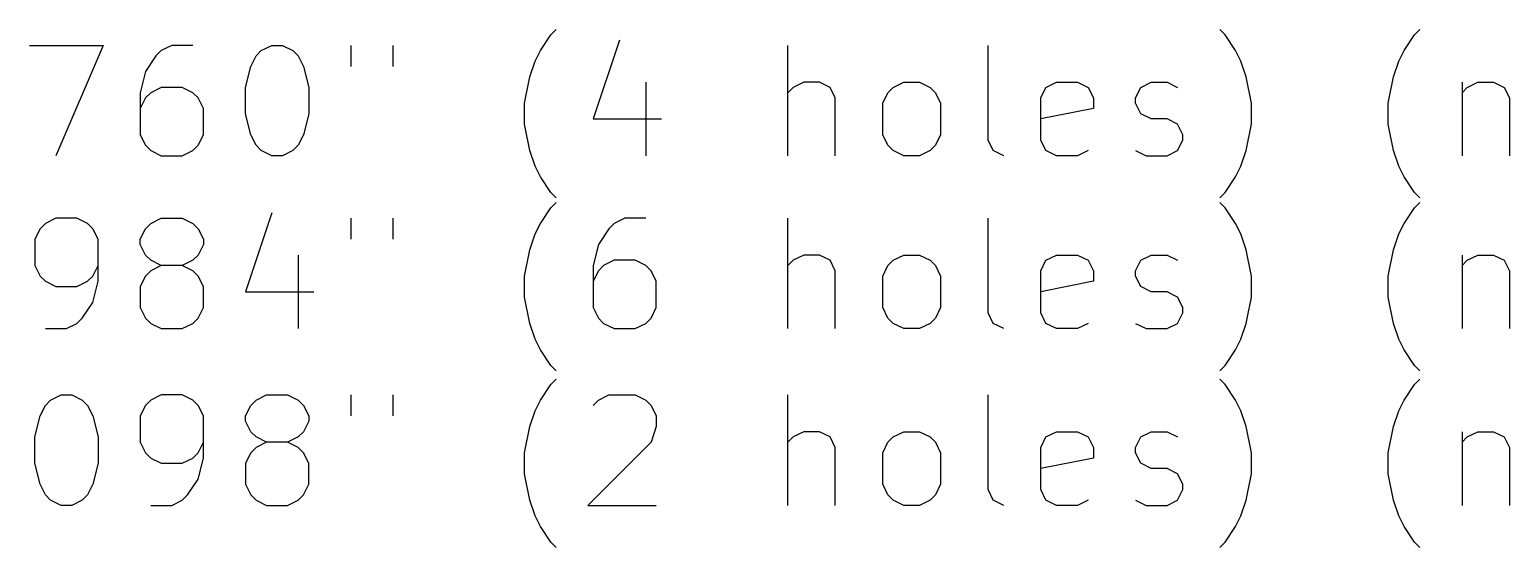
# Model space of a CAD drawing. Extents: x 53 to 275, y -173 to -40.
# Drawn here: x 81.18 to 107.94, y -173.5 to -164.12 of the extents above; entities that cross this region are included whole.
import ezdxf

# ---------------------------------------------------------------- set-up
doc = ezdxf.new("R2010")
doc.units = 0
doc.layers.add('BLACK', color=7, linetype='CONTINUOUS')

msp = doc.modelspace()

# ---------------------------------------------------------------- linework, layer by layer
at = {"layer": 'BLACK', "linetype": 'CONTINUOUS'}
for p, q in [((90.414914, -164.500076), (90.60539, -164.214361)), ((90.60539, -164.214361), (90.700629, -164.119123)), ((91.843485, -164.3096), (91.367295, -165.738171)), ((102.795868, -164.214361), (102.70063, -164.119123)), ((102.986344, -164.500076), (102.795868, -164.214361)), ((106.033963, -164.500076), (106.224439, -164.214361)), ((106.224439, -164.214361), (106.319678, -164.119123)), ((81.176818, -164.404838), (82.510151, -164.404838)), ((82.510151, -164.404838), (81.653008, -166.404838)), ((83.55777, -164.500076), (83.462532, -164.595314)), ((83.748246, -164.404838), (83.55777, -164.500076)), ((84.129199, -164.404838), (83.748246, -164.404838)), ((85.272056, -164.595314), (85.367294, -164.500076)), ((85.367294, -164.500076), (85.55777, -164.404838)), ((85.55777, -164.404838), (85.748247, -164.404838)), ((85.748247, -164.404838), (85.938723, -164.500076)), ((85.938723, -164.500076), (86.033961, -164.595314)), ((86.986342, -164.404838), (86.986342, -164.78579)), ((87.748247, -164.404838), (87.748247, -164.78579)), ((90.319676, -164.690552), (90.414914, -164.500076)), ((94.891105, -166.404838), (94.891105, -164.404838)), ((98.510153, -166.119123), (98.510153, -164.404838)), ((103.081582, -164.690552), (102.986344, -164.500076)), ((105.938725, -164.690552), (106.033963, -164.500076)), ((83.462532, -164.595314), (83.272056, -164.881028)), ((85.08158, -165.166742), (85.176818, -164.78579)), ((85.176818, -164.78579), (85.272056, -164.595314)), ((86.033961, -164.595314), (86.129199, -164.78579)), ((86.129199, -164.78579), (86.224437, -165.166742)), ((90.224438, -164.976266), (90.319676, -164.690552)), ((103.17682, -164.976266), (103.081582, -164.690552)), ((105.843487, -164.976266), (105.938725, -164.690552)), ((83.272056, -164.881028), (83.176818, -165.26198)), ((90.1292, -165.452457), (90.224438, -164.976266)), ((92.319676, -165.071504), (92.319676, -166.404838)), ((95.176819, -165.071504), (94.986343, -165.166742)), ((95.462534, -165.071504), (95.176819, -165.071504)), ((95.65301, -165.166742), (95.462534, -165.071504)), ((96.795867, -165.166742), (96.986343, -165.071504)), ((96.986343, -165.071504), (97.272058, -165.071504)), ((97.272058, -165.071504), (97.462534, -165.166742)), ((99.557772, -165.166742), (99.748248, -165.071504)), ((99.748248, -165.071504), (100.129201, -165.071504)), ((100.129201, -165.071504), (100.319677, -165.166742)), ((101.272058, -165.166742), (101.462534, -165.071504)), ((101.462534, -165.071504), (101.748248, -165.071504)), ((101.748248, -165.071504), (101.938725, -165.166742)), ((103.272058, -165.452457), (103.17682, -164.976266)), ((105.748249, -165.452457), (105.843487, -164.976266)), ((107.081582, -165.071504), (107.081582, -166.404838)), ((107.17682, -165.166742), (107.367296, -165.071504)), ((107.367296, -165.071504), (107.653011, -165.071504)), ((107.653011, -165.071504), (107.843487, -165.166742)), ((83.176818, -165.26198), (83.176818, -166.023885)), ((83.272056, -165.357219), (83.176818, -165.547695)), ((83.367294, -165.26198), (83.272056, -165.357219)), ((83.55777, -165.166742), (83.367294, -165.26198)), ((83.938723, -165.166742), (83.55777, -165.166742)), ((84.129199, -165.26198), (83.938723, -165.166742)), ((84.224437, -165.357219), (84.129199, -165.26198)), ((84.319675, -165.547695), (84.224437, -165.357219)), ((85.08158, -165.642933), (85.08158, -165.166742)), ((86.224437, -165.166742), (86.224437, -165.642933)), ((94.986343, -165.166742), (94.891105, -165.26198)), ((95.748248, -165.357219), (95.65301, -165.166742)), ((95.748248, -166.404838), (95.748248, -165.357219)), ((96.605391, -165.452457), (96.700629, -165.26198)), ((96.700629, -165.26198), (96.795867, -165.166742)), ((97.462534, -165.166742), (97.557772, -165.26198)), ((97.557772, -165.26198), (97.65301, -165.452457)), ((99.462534, -165.357219), (99.557772, -165.166742)), ((99.462534, -166.119123), (99.462534, -165.357219)), ((100.319677, -165.166742), (100.414915, -165.357219)), ((100.414915, -165.357219), (100.414915, -165.547695)), ((101.17682, -165.357219), (101.272058, -165.166742)), ((101.17682, -165.452457), (101.17682, -165.357219)), ((107.081582, -165.26198), (107.17682, -165.166742)), ((107.843487, -165.166742), (107.938725, -165.357219)), ((107.938725, -165.357219), (107.938725, -166.404838)), ((84.319675, -166.023885), (84.319675, -165.547695)), ((85.176818, -166.023885), (85.08158, -165.642933)), ((86.224437, -165.642933), (86.129199, -166.023885)), ((90.1292, -165.833409), (90.1292, -165.452457)), ((96.605391, -166.023885), (96.605391, -165.452457)), ((97.65301, -165.452457), (97.65301, -166.023885)), ((100.414915, -165.547695), (99.462534, -165.738171)), ((101.272058, -165.642933), (101.17682, -165.452457)), ((101.462534, -165.738171), (101.272058, -165.642933)), ((103.272058, -165.833409), (103.272058, -165.452457)), ((105.748249, -165.833409), (105.748249, -165.452457)), ((90.224438, -166.3096), (90.1292, -165.833409)), ((91.367295, -165.738171), (92.60539, -165.738171)), ((101.748248, -165.738171), (101.462534, -165.738171)), ((101.938725, -165.833409), (101.748248, -165.738171)), ((102.033963, -166.023885), (101.938725, -165.833409)), ((103.17682, -166.3096), (103.272058, -165.833409)), ((105.843487, -166.3096), (105.748249, -165.833409)), ((83.176818, -166.023885), (83.272056, -166.214361)), ((84.224437, -166.214361), (84.319675, -166.023885)), ((85.272056, -166.214361), (85.176818, -166.023885)), ((86.129199, -166.023885), (86.033961, -166.214361)), ((96.700629, -166.214361), (96.605391, -166.023885)), ((97.65301, -166.023885), (97.557772, -166.214361)), ((98.605391, -166.3096), (98.510153, -166.119123)), ((99.557772, -166.3096), (99.462534, -166.119123)), ((101.938725, -166.3096), (102.033963, -166.119123)), ((102.033963, -166.119123), (102.033963, -166.023885)), ((83.272056, -166.214361), (83.367294, -166.3096)), ((83.367294, -166.3096), (83.55777, -166.404838)), ((83.55777, -166.404838), (83.938723, -166.404838)), ((83.938723, -166.404838), (84.129199, -166.3096)), ((84.129199, -166.3096), (84.224437, -166.214361)), ((85.367294, -166.3096), (85.272056, -166.214361)), ((85.55777, -166.404838), (85.367294, -166.3096)), ((85.748247, -166.404838), (85.55777, -166.404838)), ((85.938723, -166.3096), (85.748247, -166.404838)), ((86.033961, -166.214361), (85.938723, -166.3096)), ((90.319676, -166.595314), (90.224438, -166.3096)), ((96.795867, -166.3096), (96.700629, -166.214361)), ((96.986343, -166.404838), (96.795867, -166.3096)), ((97.272058, -166.404838), (96.986343, -166.404838)), ((97.462534, -166.3096), (97.272058, -166.404838)), ((97.557772, -166.214361), (97.462534, -166.3096)), ((98.795867, -166.404838), (98.605391, -166.3096)), ((99.748248, -166.404838), (99.557772, -166.3096)), ((100.129201, -166.404838), (99.748248, -166.404838)), ((100.319677, -166.3096), (100.129201, -166.404838)), ((101.17682, -166.3096), (101.367296, -166.404838)), ((101.367296, -166.404838), (101.748248, -166.404838)), ((101.748248, -166.404838), (101.938725, -166.3096)), ((103.081582, -166.595314), (103.17682, -166.3096)), ((105.938725, -166.595314), (105.843487, -166.3096)), ((90.414914, -166.78579), (90.319676, -166.595314)), ((102.986344, -166.78579), (103.081582, -166.595314)), ((106.033963, -166.78579), (105.938725, -166.595314)), ((90.60539, -167.071504), (90.414914, -166.78579)), ((102.795868, -167.071504), (102.986344, -166.78579)), ((106.224439, -167.071504), (106.033963, -166.78579)), ((90.700629, -167.166742), (90.60539, -167.071504)), ((90.60539, -167.344761), (90.700629, -167.249523)), ((102.70063, -167.166742), (102.795868, -167.071504)), ((102.795868, -167.344761), (102.70063, -167.249523)), ((106.319678, -167.166742), (106.224439, -167.071504)), ((106.224439, -167.344761), (106.319678, -167.249523)), ((85.55777, -167.44), (85.08158, -168.868571)), ((90.414914, -167.630476), (90.60539, -167.344761)), ((102.986344, -167.630476), (102.795868, -167.344761)), ((106.033963, -167.630476), (106.224439, -167.344761)), ((81.367294, -167.725714), (81.272056, -167.91619)), ((81.462532, -167.630476), (81.367294, -167.725714)), ((81.653008, -167.535238), (81.462532, -167.630476)), ((82.033961, -167.535238), (81.653008, -167.535238)), ((82.224437, -167.630476), (82.033961, -167.535238)), ((82.319675, -167.725714), (82.224437, -167.630476)), ((82.414913, -167.91619), (82.319675, -167.725714)), ((83.176818, -167.91619), (83.272056, -167.725714)), ((83.272056, -167.725714), (83.367294, -167.630476)), ((83.367294, -167.630476), (83.55777, -167.535238)), ((83.55777, -167.535238), (83.938723, -167.535238)), ((83.938723, -167.535238), (84.129199, -167.630476)), ((84.129199, -167.630476), (84.224437, -167.725714)), ((84.224437, -167.725714), (84.319675, -167.91619)), ((86.986342, -167.535238), (86.986342, -167.91619)), ((87.748247, -167.535238), (87.748247, -167.91619)), ((90.319676, -167.820952), (90.414914, -167.630476)), ((91.653009, -167.725714), (91.462533, -168.011428)), ((91.748247, -167.630476), (91.653009, -167.725714)), ((91.938723, -167.535238), (91.748247, -167.630476)), ((92.319676, -167.535238), (91.938723, -167.535238)), ((94.891105, -169.535238), (94.891105, -167.535238)), ((98.510153, -169.249523), (98.510153, -167.535238)), ((103.081582, -167.820952), (102.986344, -167.630476)), ((105.938725, -167.820952), (106.033963, -167.630476)), ((81.272056, -167.91619), (81.272056, -168.39238)), ((82.414913, -168.678095), (82.414913, -167.91619)), ((83.176818, -168.011428), (83.176818, -167.91619)), ((83.272056, -168.201904), (83.176818, -168.011428)), ((84.319675, -168.011428), (84.224437, -168.201904)), ((84.319675, -167.91619), (84.319675, -168.011428)), ((90.224438, -168.106666), (90.319676, -167.820952)), ((91.462533, -168.011428), (91.367295, -168.39238)), ((103.17682, -168.106666), (103.081582, -167.820952)), ((105.843487, -168.106666), (105.938725, -167.820952)), ((83.367294, -168.297142), (83.272056, -168.201904)), ((83.55777, -168.39238), (83.367294, -168.297142)), ((84.129199, -168.297142), (83.938723, -168.39238)), ((84.224437, -168.201904), (84.129199, -168.297142)), ((86.033961, -168.201904), (86.033961, -169.535238)), ((90.1292, -168.582857), (90.224438, -168.106666)), ((91.748247, -168.297142), (91.557771, -168.39238)), ((92.1292, -168.297142), (91.748247, -168.297142)), ((92.319676, -168.39238), (92.1292, -168.297142)), ((94.986343, -168.297142), (94.891105, -168.39238)), ((95.176819, -168.201904), (94.986343, -168.297142)), ((95.462534, -168.201904), (95.176819, -168.201904)), ((95.65301, -168.297142), (95.462534, -168.201904)), ((95.748248, -168.487619), (95.65301, -168.297142)), ((96.700629, -168.39238), (96.795867, -168.297142)), ((96.795867, -168.297142), (96.986343, -168.201904)), ((96.986343, -168.201904), (97.272058, -168.201904)), ((97.272058, -168.201904), (97.462534, -168.297142)), ((97.462534, -168.297142), (97.557772, -168.39238)), ((99.462534, -168.487619), (99.557772, -168.297142)), ((99.557772, -168.297142), (99.748248, -168.201904)), ((99.748248, -168.201904), (100.129201, -168.201904)), ((100.129201, -168.201904), (100.319677, -168.297142)), ((100.319677, -168.297142), (100.414915, -168.487619)), ((101.17682, -168.487619), (101.272058, -168.297142)), ((101.272058, -168.297142), (101.462534, -168.201904)), ((101.462534, -168.201904), (101.748248, -168.201904)), ((101.748248, -168.201904), (101.938725, -168.297142)), ((103.272058, -168.582857), (103.17682, -168.106666)), ((105.748249, -168.582857), (105.843487, -168.106666)), ((107.081582, -168.201904), (107.081582, -169.535238)), ((107.081582, -168.39238), (107.17682, -168.297142)), ((107.17682, -168.297142), (107.367296, -168.201904)), ((107.367296, -168.201904), (107.653011, -168.201904)), ((107.653011, -168.201904), (107.843487, -168.297142)), ((107.843487, -168.297142), (107.938725, -168.487619)), ((81.272056, -168.39238), (81.367294, -168.582857)), ((81.367294, -168.582857), (81.462532, -168.678095)), ((82.224437, -168.678095), (82.319675, -168.582857)), ((82.319675, -168.582857), (82.414913, -168.39238)), ((83.272056, -168.582857), (83.176818, -168.773333)), ((83.367294, -168.487619), (83.272056, -168.582857)), ((83.55777, -168.39238), (83.367294, -168.487619)), ((83.938723, -168.39238), (83.55777, -168.39238)), ((84.129199, -168.487619), (83.938723, -168.39238)), ((84.224437, -168.582857), (84.129199, -168.487619)), ((84.319675, -168.773333), (84.224437, -168.582857)), ((90.1292, -168.963809), (90.1292, -168.582857)), ((91.367295, -168.39238), (91.367295, -169.154285)), ((91.462533, -168.487619), (91.367295, -168.678095)), ((91.557771, -168.39238), (91.462533, -168.487619)), ((92.414914, -168.487619), (92.319676, -168.39238)), ((92.510152, -168.678095), (92.414914, -168.487619)), ((95.748248, -169.535238), (95.748248, -168.487619)), ((96.605391, -168.582857), (96.700629, -168.39238)), ((96.605391, -169.154285), (96.605391, -168.582857)), ((97.557772, -168.39238), (97.65301, -168.582857)), ((97.65301, -168.582857), (97.65301, -169.154285)), ((99.462534, -169.249523), (99.462534, -168.487619)), ((100.414915, -168.487619), (100.414915, -168.678095)), ((101.17682, -168.582857), (101.17682, -168.487619)), ((101.272058, -168.773333), (101.17682, -168.582857)), ((103.272058, -168.963809), (103.272058, -168.582857)), ((105.748249, -168.963809), (105.748249, -168.582857)), ((107.938725, -168.487619), (107.938725, -169.535238)), ((81.462532, -168.678095), (81.653008, -168.773333)), ((81.653008, -168.773333), (82.033961, -168.773333)), ((82.033961, -168.773333), (82.224437, -168.678095)), ((82.319675, -169.059047), (82.414913, -168.678095)), ((83.176818, -168.773333), (83.176818, -169.154285)), ((84.319675, -169.154285), (84.319675, -168.773333)), ((92.510152, -169.154285), (92.510152, -168.678095)), ((100.414915, -168.678095), (99.462534, -168.868571)), ((101.462534, -168.868571), (101.272058, -168.773333)), ((82.129199, -169.344761), (82.319675, -169.059047)), ((85.08158, -168.868571), (86.319675, -168.868571)), ((90.224438, -169.44), (90.1292, -168.963809)), ((101.748248, -168.868571), (101.462534, -168.868571)), ((101.938725, -168.963809), (101.748248, -168.868571)), ((102.033963, -169.154285), (101.938725, -168.963809)), ((103.17682, -169.44), (103.272058, -168.963809)), ((105.843487, -169.44), (105.748249, -168.963809)), ((82.033961, -169.44), (82.129199, -169.344761)), ((83.176818, -169.154285), (83.272056, -169.344761)), ((83.272056, -169.344761), (83.367294, -169.44)), ((84.129199, -169.44), (84.224437, -169.344761)), ((84.224437, -169.344761), (84.319675, -169.154285)), ((91.367295, -169.154285), (91.462533, -169.344761)), ((91.462533, -169.344761), (91.557771, -169.44)), ((92.319676, -169.44), (92.414914, -169.344761)), ((92.414914, -169.344761), (92.510152, -169.154285)), ((96.700629, -169.344761), (96.605391, -169.154285)), ((96.795867, -169.44), (96.700629, -169.344761)), ((97.557772, -169.344761), (97.462534, -169.44)), ((97.65301, -169.154285), (97.557772, -169.344761)), ((98.605391, -169.44), (98.510153, -169.249523)), ((99.557772, -169.44), (99.462534, -169.249523)), ((101.938725, -169.44), (102.033963, -169.249523)), ((102.033963, -169.249523), (102.033963, -169.154285)), ((81.462532, -169.535238), (81.843484, -169.535238)), ((81.843484, -169.535238), (82.033961, -169.44)), ((83.367294, -169.44), (83.55777, -169.535238)), ((83.55777, -169.535238), (83.938723, -169.535238)), ((83.938723, -169.535238), (84.129199, -169.44)), ((90.319676, -169.725714), (90.224438, -169.44)), ((91.557771, -169.44), (91.748247, -169.535238)), ((91.748247, -169.535238), (92.1292, -169.535238)), ((92.1292, -169.535238), (92.319676, -169.44)), ((96.986343, -169.535238), (96.795867, -169.44)), ((97.272058, -169.535238), (96.986343, -169.535238)), ((97.462534, -169.44), (97.272058, -169.535238)), ((98.795867, -169.535238), (98.605391, -169.44)), ((99.748248, -169.535238), (99.557772, -169.44)), ((100.129201, -169.535238), (99.748248, -169.535238)), ((100.319677, -169.44), (100.129201, -169.535238)), ((101.17682, -169.44), (101.367296, -169.535238)), ((101.367296, -169.535238), (101.748248, -169.535238)), ((101.748248, -169.535238), (101.938725, -169.44)), ((103.081582, -169.725714), (103.17682, -169.44)), ((105.938725, -169.725714), (105.843487, -169.44)), ((90.414914, -169.91619), (90.319676, -169.725714)), ((90.60539, -170.201904), (90.414914, -169.91619)), ((102.795868, -170.201904), (102.986344, -169.91619)), ((102.986344, -169.91619), (103.081582, -169.725714)), ((106.033963, -169.91619), (105.938725, -169.725714)), ((106.224439, -170.201904), (106.033963, -169.91619)), ((90.700629, -170.297142), (90.60539, -170.201904)), ((102.70063, -170.297142), (102.795868, -170.201904)), ((106.319678, -170.297142), (106.224439, -170.201904)), ((90.60539, -170.544761), (90.700629, -170.449523)), ((102.795868, -170.544761), (102.70063, -170.449523)), ((106.224439, -170.544761), (106.319678, -170.449523)), ((81.55777, -170.830476), (81.748246, -170.735238)), ((81.748246, -170.735238), (81.938723, -170.735238)), ((81.938723, -170.735238), (82.129199, -170.830476)), ((83.55777, -170.735238), (83.367294, -170.830476)), ((83.938723, -170.735238), (83.55777, -170.735238)), ((84.129199, -170.830476), (83.938723, -170.735238)), ((85.272056, -170.830476), (85.462532, -170.735238)), ((85.462532, -170.735238), (85.843485, -170.735238)), ((85.843485, -170.735238), (86.033961, -170.830476)), ((86.986342, -170.735238), (86.986342, -171.11619)), ((87.748247, -170.735238), (87.748247, -171.11619)), ((90.414914, -170.830476), (90.60539, -170.544761)), ((91.462533, -170.830476), (91.653009, -170.735238)), ((91.653009, -170.735238), (92.1292, -170.735238)), ((92.1292, -170.735238), (92.319676, -170.830476)), ((94.891105, -172.735238), (94.891105, -170.735238)), ((98.510153, -172.449523), (98.510153, -170.735238)), ((102.986344, -170.830476), (102.795868, -170.544761)), ((106.033963, -170.830476), (106.224439, -170.544761)), ((81.367294, -171.11619), (81.462532, -170.925714)), ((81.462532, -170.925714), (81.55777, -170.830476)), ((82.129199, -170.830476), (82.224437, -170.925714)), ((82.224437, -170.925714), (82.319675, -171.11619)), ((83.272056, -170.925714), (83.176818, -171.11619)), ((83.367294, -170.830476), (83.272056, -170.925714)), ((84.224437, -170.925714), (84.129199, -170.830476)), ((84.319675, -171.11619), (84.224437, -170.925714)), ((85.08158, -171.11619), (85.176818, -170.925714)), ((85.176818, -170.925714), (85.272056, -170.830476)), ((86.033961, -170.830476), (86.129199, -170.925714)), ((86.129199, -170.925714), (86.224437, -171.11619)), ((90.319676, -171.020952), (90.414914, -170.830476)), ((91.367295, -170.925714), (91.462533, -170.830476)), ((92.319676, -170.830476), (92.414914, -170.925714)), ((92.414914, -170.925714), (92.510152, -171.11619)), ((103.081582, -171.020952), (102.986344, -170.830476)), ((105.938725, -171.020952), (106.033963, -170.830476)), ((81.272056, -171.497142), (81.367294, -171.11619)), ((82.319675, -171.11619), (82.414913, -171.497142)), ((83.176818, -171.11619), (83.176818, -171.59238)), ((84.319675, -171.878095), (84.319675, -171.11619)), ((85.08158, -171.211428), (85.08158, -171.11619)), ((85.176818, -171.401904), (85.08158, -171.211428)), ((86.224437, -171.211428), (86.129199, -171.401904)), ((86.224437, -171.11619), (86.224437, -171.211428)), ((90.224438, -171.306666), (90.319676, -171.020952)), ((92.510152, -171.11619), (92.510152, -171.306666)), ((103.17682, -171.306666), (103.081582, -171.020952)), ((105.843487, -171.306666), (105.938725, -171.020952)), ((81.272056, -171.973333), (81.272056, -171.497142)), ((82.414913, -171.497142), (82.414913, -171.973333)), ((85.272056, -171.497142), (85.176818, -171.401904)), ((85.462532, -171.59238), (85.272056, -171.497142)), ((86.033961, -171.497142), (85.843485, -171.59238)), ((86.129199, -171.401904), (86.033961, -171.497142)), ((90.1292, -171.782857), (90.224438, -171.306666)), ((92.510152, -171.306666), (92.414914, -171.59238)), ((94.986343, -171.497142), (94.891105, -171.59238)), ((95.176819, -171.401904), (94.986343, -171.497142)), ((95.462534, -171.401904), (95.176819, -171.401904)), ((95.65301, -171.497142), (95.462534, -171.401904)), ((95.748248, -171.687619), (95.65301, -171.497142)), ((96.700629, -171.59238), (96.795867, -171.497142)), ((96.795867, -171.497142), (96.986343, -171.401904)), ((96.986343, -171.401904), (97.272058, -171.401904)), ((97.272058, -171.401904), (97.462534, -171.497142)), ((97.462534, -171.497142), (97.557772, -171.59238)), ((99.462534, -171.687619), (99.557772, -171.497142)), ((99.557772, -171.497142), (99.748248, -171.401904)), ((99.748248, -171.401904), (100.129201, -171.401904)), ((100.129201, -171.401904), (100.319677, -171.497142)), ((100.319677, -171.497142), (100.414915, -171.687619)), ((101.17682, -171.687619), (101.272058, -171.497142)), ((101.272058, -171.497142), (101.462534, -171.401904)), ((101.462534, -171.401904), (101.748248, -171.401904)), ((101.748248, -171.401904), (101.938725, -171.497142)), ((103.272058, -171.782857), (103.17682, -171.306666)), ((105.748249, -171.782857), (105.843487, -171.306666)), ((107.081582, -171.401904), (107.081582, -172.735238)), ((107.081582, -171.59238), (107.17682, -171.497142)), ((107.17682, -171.497142), (107.367296, -171.401904)), ((107.367296, -171.401904), (107.653011, -171.401904)), ((107.653011, -171.401904), (107.843487, -171.497142)), ((107.843487, -171.497142), (107.938725, -171.687619)), ((83.176818, -171.59238), (83.272056, -171.782857)), ((83.272056, -171.782857), (83.367294, -171.878095)), ((84.129199, -171.878095), (84.224437, -171.782857)), ((84.224437, -171.782857), (84.319675, -171.59238)), ((85.176818, -171.782857), (85.08158, -171.973333)), ((85.272056, -171.687619), (85.176818, -171.782857)), ((85.462532, -171.59238), (85.272056, -171.687619)), ((85.843485, -171.59238), (85.462532, -171.59238)), ((86.033961, -171.687619), (85.843485, -171.59238)), ((86.129199, -171.782857), (86.033961, -171.687619)), ((86.224437, -171.973333), (86.129199, -171.782857)), ((90.1292, -172.163809), (90.1292, -171.782857)), ((92.414914, -171.59238), (91.272057, -172.735238)), ((95.748248, -172.735238), (95.748248, -171.687619)), ((96.605391, -171.782857), (96.700629, -171.59238)), ((96.605391, -172.354285), (96.605391, -171.782857)), ((97.557772, -171.59238), (97.65301, -171.782857)), ((97.65301, -171.782857), (97.65301, -172.354285)), ((99.462534, -172.449523), (99.462534, -171.687619)), ((100.414915, -171.687619), (100.414915, -171.878095)), ((101.17682, -171.782857), (101.17682, -171.687619)), ((101.272058, -171.973333), (101.17682, -171.782857)), ((103.272058, -172.163809), (103.272058, -171.782857)), ((105.748249, -172.163809), (105.748249, -171.782857)), ((107.938725, -171.687619), (107.938725, -172.735238)), ((81.367294, -172.354285), (81.272056, -171.973333)), ((82.414913, -171.973333), (82.319675, -172.354285)), ((83.367294, -171.878095), (83.55777, -171.973333)), ((83.55777, -171.973333), (83.938723, -171.973333)), ((83.938723, -171.973333), (84.129199, -171.878095)), ((84.224437, -172.259047), (84.319675, -171.878095)), ((85.08158, -171.973333), (85.08158, -172.354285)), ((86.224437, -172.354285), (86.224437, -171.973333)), ((100.414915, -171.878095), (99.462534, -172.068571)), ((101.462534, -172.068571), (101.272058, -171.973333)), ((101.748248, -172.068571), (101.462534, -172.068571)), ((101.938725, -172.163809), (101.748248, -172.068571)), ((84.033961, -172.544761), (84.224437, -172.259047)), ((90.224438, -172.64), (90.1292, -172.163809)), ((102.033963, -172.354285), (101.938725, -172.163809)), ((103.17682, -172.64), (103.272058, -172.163809)), ((105.843487, -172.64), (105.748249, -172.163809)), ((81.462532, -172.544761), (81.367294, -172.354285)), ((81.55777, -172.64), (81.462532, -172.544761)), ((82.224437, -172.544761), (82.129199, -172.64)), ((82.319675, -172.354285), (82.224437, -172.544761)), ((83.938723, -172.64), (84.033961, -172.544761)), ((85.08158, -172.354285), (85.176818, -172.544761)), ((85.176818, -172.544761), (85.272056, -172.64)), ((86.033961, -172.64), (86.129199, -172.544761)), ((86.129199, -172.544761), (86.224437, -172.354285)), ((96.700629, -172.544761), (96.605391, -172.354285)), ((96.795867, -172.64), (96.700629, -172.544761)), ((97.557772, -172.544761), (97.462534, -172.64)), ((97.65301, -172.354285), (97.557772, -172.544761)), ((98.605391, -172.64), (98.510153, -172.449523)), ((99.557772, -172.64), (99.462534, -172.449523)), ((101.938725, -172.64), (102.033963, -172.449523)), ((102.033963, -172.449523), (102.033963, -172.354285)), ((81.748246, -172.735238), (81.55777, -172.64)), ((81.938723, -172.735238), (81.748246, -172.735238)), ((82.129199, -172.64), (81.938723, -172.735238)), ((83.367294, -172.735238), (83.748246, -172.735238)), ((83.748246, -172.735238), (83.938723, -172.64)), ((85.272056, -172.64), (85.462532, -172.735238)), ((85.462532, -172.735238), (85.843485, -172.735238)), ((85.843485, -172.735238), (86.033961, -172.64)), ((90.319676, -172.925714), (90.224438, -172.64)), ((91.272057, -172.735238), (92.510152, -172.735238)), ((96.986343, -172.735238), (96.795867, -172.64)), ((97.272058, -172.735238), (96.986343, -172.735238)), ((97.462534, -172.64), (97.272058, -172.735238)), ((98.795867, -172.735238), (98.605391, -172.64)), ((99.748248, -172.735238), (99.557772, -172.64)), ((100.129201, -172.735238), (99.748248, -172.735238)), ((100.319677, -172.64), (100.129201, -172.735238)), ((101.17682, -172.64), (101.367296, -172.735238)), ((101.367296, -172.735238), (101.748248, -172.735238)), ((101.748248, -172.735238), (101.938725, -172.64)), ((103.081582, -172.925714), (103.17682, -172.64)), ((105.938725, -172.925714), (105.843487, -172.64)), ((90.414914, -173.11619), (90.319676, -172.925714)), ((90.60539, -173.401904), (90.414914, -173.11619)), ((102.795868, -173.401904), (102.986344, -173.11619)), ((102.986344, -173.11619), (103.081582, -172.925714)), ((106.033963, -173.11619), (105.938725, -172.925714)), ((106.224439, -173.401904), (106.033963, -173.11619)), ((90.700629, -173.497142), (90.60539, -173.401904)), ((102.70063, -173.497142), (102.795868, -173.401904)), ((106.319678, -173.497142), (106.224439, -173.401904))]:
    msp.add_line(p, q, dxfattribs=at)

doc.saveas('drawing.dxf')
